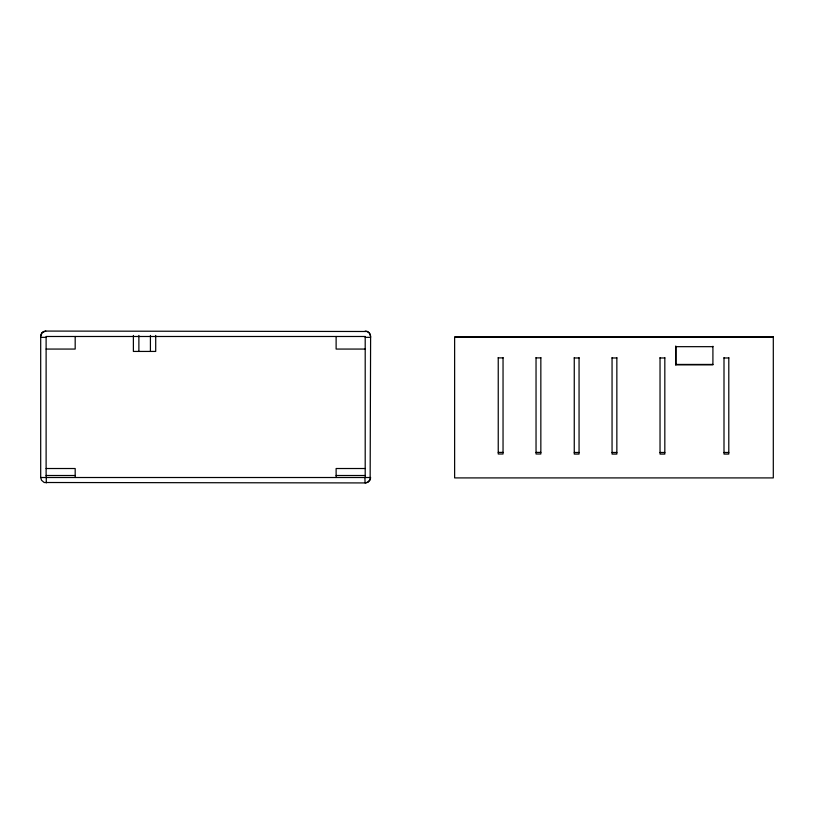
<?xml version="1.0" encoding="UTF-8"?>
<svg xmlns="http://www.w3.org/2000/svg" width="814" height="814" viewBox="0 0 814 814"><rect width="100%" height="100%" fill="white"/><g stroke="black" fill="none" stroke-linecap="round" stroke-linejoin="round"><path stroke-width="1.22" d="M40.7 336.151L42.186 332.57L45.777 331.074L367.256 331.491L369.485 333.201L370.614 336.508L370.146 479.588L367.796 482.203L365.069 482.926L44.18 482.509L41.504 480.229L40.7 477.513L40.7 336.151A5.077 5.077 0 0 1 45.777 331.074M40.7 337.342L46.113 337.342M365.201 337.342L370.614 337.342M454.629 337.342L773.3 337.342M675.956 346.672L712.911 346.672M46.113 349.064L75.183 349.064L75.183 336.487M365.201 349.064L336.121 349.064L336.121 336.487M498.239 357.895L503.042 357.895M536.039 357.895L540.842 357.895M574.257 357.977L579.059 357.977M612.057 357.977L616.849 357.977M660.032 357.977L664.824 357.977M724.002 357.977L728.795 357.977M675.956 364.438L712.911 364.438M498.239 452.401L503.042 452.401M536.039 452.401L540.842 452.401M574.257 452.482L579.059 452.482M612.057 452.482L616.849 452.482M660.032 452.482L664.824 452.482M724.002 452.482L728.795 452.482M46.113 468.518L75.183 468.518L75.183 477.513M365.201 468.518L336.121 468.518L336.121 477.513M46.113 475.508L75.183 475.508M336.121 475.508L365.201 475.508M40.7 477.513L370.614 477.513A5.545 5.545 0 0 1 365.781 482.875M364.906 477.513L365.069 482.926M728.795 357.631L728.795 454.08L724.002 454.08L724.002 357.631M712.911 346.265L712.911 364.835L675.956 364.835L675.956 346.265M675.701 346.174L675.701 365.089M664.824 357.631L664.824 454.08L660.032 454.08L660.032 357.631M616.849 357.631L616.849 454.08L612.057 454.08L612.057 357.631M579.059 357.631L579.059 454.08L574.257 454.08L574.257 357.631M540.842 357.56L540.842 453.998L536.039 453.998L536.039 357.56M503.042 357.56L503.042 453.998L498.239 453.998L498.239 357.56M365.201 477.513L365.201 336.487L46.113 336.487L46.113 477.513M155.718 335.439L155.708 351.434L133.384 351.434L133.384 335.439M150.417 335.439L150.417 351.434M138.879 335.439L138.879 351.434M46.276 477.513L46.276 482.926M365.181 331.074A5.433 5.433 0 0 1 370.614 336.508M773.3 336.894L454.629 336.894L454.629 477.91L773.3 477.91L773.3 336.894"/></g></svg>
